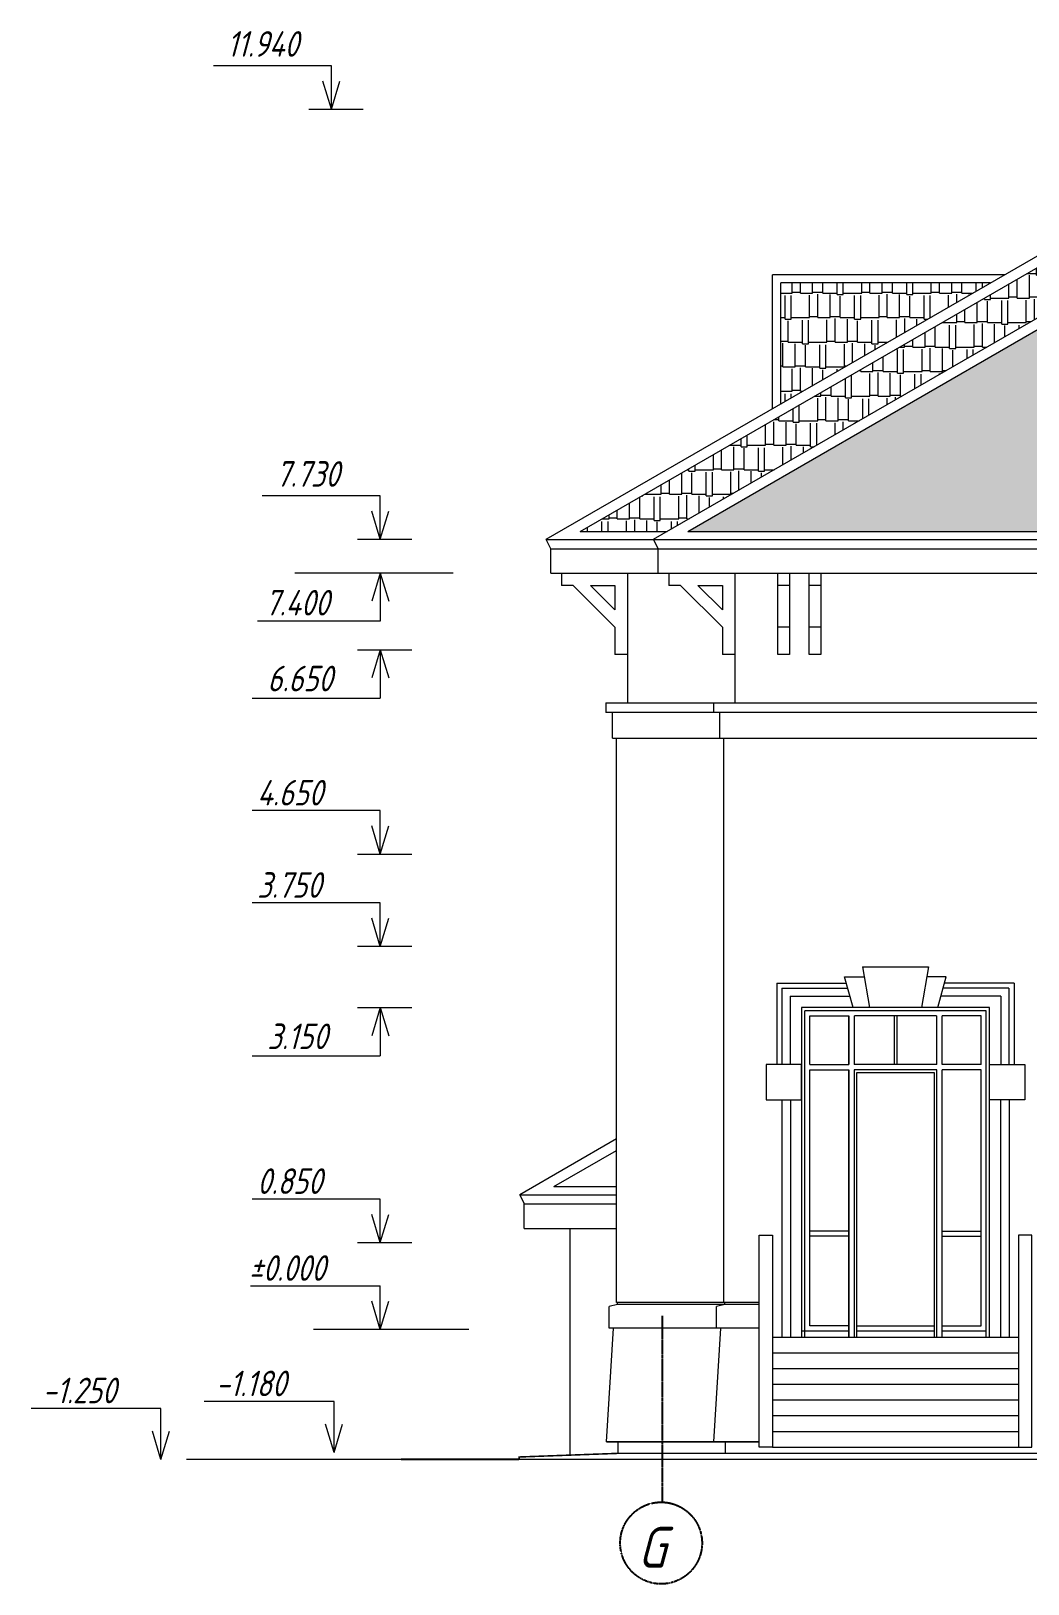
# Model space of a CAD drawing. Header units: millimetres. Extents: x 74752 to 193506, y -83124 to -13126.
# Drawn here: x 135354 to 145103, y -51619 to -36428 of the extents above; entities that cross this region are included whole.
import ezdxf

# ---------------------------------------------------------------- set-up
doc = ezdxf.new("R2010")
doc.units = ezdxf.units.MM
doc.linetypes.add('CENTER2', pattern=[1.125, 0.75, -0.125, 0.125, -0.125])
doc.layers.add('axis', color=40, linetype='CENTER2')
doc.layers.add('wall', color=5, linetype='Continuous')
doc.styles.add('ESKD', font='eskd.shx', dxfattribs={"oblique": 15})

msp = doc.modelspace()

# ---------------------------------------------------------------- hatches: boundary and pattern name
at = {"layer": 'wall', "linetype": 'Continuous', "lineweight": 15, "ltscale": 0.13, "true_color": 0x8f9991}
h = msp.add_hatch(dxfattribs=at)
h.set_pattern_fill('AR-RSHKE', color=252, scale=20, style=0)
h.set_pattern_definition([(0, (-6975887.87, 1231911), (510, 240), [120, -100, 140, -60, 180, -80]), (0, (-6975767.87, 1231921), (510, 240), [100, -380, 80, -120]), (0, (-6975527.87, 1231896), (510, 240), [60, -620]), (90, (-6975887.87, 1231911), (-170, 240), [230, -730]), (90, (-6975767.87, 1231911), (-170, 240), [225, -735]), (90, (-6975667.87, 1231911), (-170, 240), [210, -750]), (90, (-6975527.87, 1231896), (-170, 240), [230, -730]), (90, (-6975467.87, 1231896), (-170, 240), [230, -730]), (90, (-6975287.87, 1231911), (-170, 240), [220, -740])])
h.paths.add_polyline_path([(148714.3, -37317.1), (147706.8, -37898.7), (141775.7, -41323.1), (155675.8, -41323.1), (152886, -39712.4), (152451.6, -39461.6), (152368.8, -39413.8), (152291.4, -39369.1), (150741.8, -38474.4), (149764.3, -37910.1), (148732.7, -37315.5), (148759.8, -38186), (150992.5, -39478.4), (150414, -39478.4), (150371, -39453.6), (147080.5, -39453.6), (147037.5, -39478.4), (146458.9, -39478.4), (148689.1, -38186), (148714.2, -37381.1)])
h = msp.add_hatch(dxfattribs=at)
h.set_pattern_fill('AR-RSHKE', color=252, scale=20, style=0)
h.set_pattern_definition([(0, (-4116052.9, 836720.06), (510, 240), [120, -100, 140, -60, 180, -80]), (0, (-4115932.9, 836730.06), (510, 240), [100, -380, 80, -120]), (0, (-4115692.9, 836705.06), (510, 240), [60, -620]), (90, (-4116052.91, 836720.06), (-170, 240), [230, -730]), (90, (-4115932.91, 836720.06), (-170, 240), [225, -735]), (90, (-4115832.91, 836720.06), (-170, 240), [210, -750]), (90, (-4115692.91, 836705.06), (-170, 240), [230, -730]), (90, (-4115632.91, 836705.06), (-170, 240), [230, -730]), (90, (-4115452.91, 836720.06), (-170, 240), [220, -740])])
h.paths.add_polyline_path([(141576.1, -41323.1), (147640.7, -37821.7), (146788.8, -37821.7), (140724.2, -41323.1)])
h = msp.add_hatch(dxfattribs=at)
h.set_pattern_fill('AR-RSHKE', color=252, scale=20, style=0)
h.set_pattern_definition([(0, (-4114942.6, 837968.16), (510, 240), [120, -100, 140, -60, 180, -80]), (0, (-4114822.6, 837978.16), (510, 240), [100, -380, 80, -120]), (0, (-4114582.6, 837953.16), (510, 240), [60, -620]), (90, (-4114942.6, 837968.16), (-170, 240), [230, -730]), (90, (-4114822.6, 837968.16), (-170, 240), [225, -735]), (90, (-4114722.6, 837968.16), (-170, 240), [210, -750]), (90, (-4114582.6, 837953.16), (-170, 240), [230, -730]), (90, (-4114522.6, 837953.16), (-170, 240), [230, -730]), (90, (-4114342.6, 837968.16), (-170, 240), [220, -740])])
h.paths.add_polyline_path([(142686.5, -40075), (144150.5, -39229.7), (144734.7, -38892.4), (142686.5, -38892.4)])

# ---------------------------------------------------------------- linework, layer by layer
at = {"layer": 'axis'}
msp.add_line((141527.8, -50819.1, -54478.6), (141527.8, -48994.8, -54478.6), dxfattribs=at)
at = {"layer": 'axis', "color": 18, "true_color": 0x000000}
msp.add_circle((141515.9, -51218.9, -54478.6), 400, dxfattribs=at)
at = {"layer": 'wall', "color": 250, "linetype": 'Continuous', "lineweight": 15, "ltscale": 0.13}
for p, q in [((138291.6, -36766.9, -54479.3), (137136.9, -36766.9, -54479.3)), ((138291.6, -37193.6, -54479.3), (138291.6, -36766.9, -54479.3)), ((138291.6, -37193.6, -54479.3), (138208.8, -36917.6, -54479.3)), ((138291.6, -37193.6, -54479.3), (138374.4, -36917.6, -54479.3)), ((138070.1, -37193.6, -54479.3), (138600.7, -37193.6, -54479.3)), ((141442.8, -41400.1, -54478.6), (148725.7, -37195.3, -54478.6)), ((141775.7, -41323.1, -54478.6), (148725.7, -37310.4, -54478.6)), ((140724.2, -41323.1, -54478.6), (146788.8, -37821.7, -54478.6)), ((140391.3, -41400.1, -54478.6), (146477.5, -37886.2, -54478.6)), ((144873.2, -38812.4, -54478.6), (142606.5, -38812.4, -54478.6)), ((142606.5, -40121.2, -54478.6), (142606.5, -38812.4, -54478.6)), ((144734.7, -38892.4, -54478.6), (142686.5, -38892.4, -54478.6)), ((142686.5, -40082.1, -54478.6), (142686.5, -38892.4, -54478.6)), ((138768.8, -40973.4, -54479.3), (137614.1, -40973.4, -54479.3)), ((138768.8, -41400.1, -54479.3), (138768.8, -40973.4, -54479.3)), ((138768.8, -41400.1, -54479.3), (138686, -41124.1, -54479.3)), ((138768.8, -41400.1, -54479.3), (138851.6, -41124.1, -54479.3)), ((138547.3, -41400.1, -54479.3), (139077.8, -41400.1, -54479.3)), ((140392.8, -41403.1, -57683.5), (160913.1, -41403.1, -57683.5)), ((140436.6, -41492.9, -54478.6), (140392.8, -41403.1, -54478.6)), ((140724.2, -41323.1, -57683.5), (141576.1, -41323.1, -57683.5)), ((141486.6, -41489.9, -54478.6), (141442.8, -41400.1, -54478.6)), ((141486.6, -41492.9, -54479.3), (141442.8, -41403.1, -54479.3)), ((141775.7, -41323.1, -57683.5), (155675.8, -41323.1, -57683.5)), ((140436.4, -41492.5, -57683.5), (160869.5, -41492.5, -57683.5)), ((140436.4, -41732.9, -54478.6), (140436.4, -41492.5, -54478.6)), ((141486.4, -41729.9, -54478.6), (141486.4, -41489.5, -54478.6)), ((141486.4, -41732.5, -54479.3), (141486.4, -41492.5, -54479.3)), ((139482.2, -41729.9, -54479.3), (137934.6, -41729.9, -54479.3)), ((138768.8, -41729.9, -54479.3), (138686, -42005.9, -54479.3)), ((138768.8, -41729.9, -54479.3), (138768.8, -42202.4, -54479.3)), ((138768.8, -41729.9, -54479.3), (138851.6, -42005.9, -54479.3)), ((140436.4, -41732.9, -57683.5), (160119.6, -41732.9, -57683.5)), ((140541.2, -41732.8, -54478.6), (140541.2, -41852.8, -54478.6)), ((140541.2, -41732.8, -54478.6), (140541.2, -41852.8, -54478.6)), ((141186.3, -41732.9, -54478.6), (141186.3, -42999.9, -54881.8)), ((141591.2, -41732.8, -54479.3), (141591.2, -41852.8, -54479.3)), ((141591.2, -41732.8, -54479.3), (141591.2, -41852.8, -54479.3)), ((142236.3, -41732.9, -54479.3), (142236.3, -42999.9, -54882.5)), ((140656.4, -41852.8, -54478.6), (140541.2, -41852.8, -54478.6)), ((140656.4, -41852.8, -54478.6), (140541.2, -41852.8, -54478.6)), ((141064.5, -42260.9, -54478.6), (140656.4, -41852.8, -54478.6)), ((141064.5, -42260.9, -54478.6), (140656.4, -41852.8, -54478.6)), ((140826.1, -41852.8, -54478.6), (141064.5, -41852.8, -54478.6)), ((141064.5, -42091.2, -54478.6), (140826.1, -41852.8, -54478.6)), ((140826.1, -41852.8, -54478.6), (141064.5, -41852.8, -54478.6)), ((141064.5, -42091.2, -54478.6), (140826.1, -41852.8, -54478.6)), ((141064.5, -41852.8, -54478.6), (141064.5, -42091.2, -54478.6)), ((141706.4, -41852.8, -54479.3), (141591.2, -41852.8, -54479.3)), ((141706.4, -41852.8, -54479.3), (141591.2, -41852.8, -54479.3)), ((142114.5, -42260.9, -54479.3), (141706.4, -41852.8, -54479.3)), ((142114.5, -42260.9, -54479.3), (141706.4, -41852.8, -54479.3)), ((141876.1, -41852.8, -54479.3), (142114.5, -41852.8, -54479.3)), ((142114.5, -42091.2, -54479.3), (141876.1, -41852.8, -54479.3)), ((141876.1, -41852.8, -54479.3), (142114.5, -41852.8, -54479.3)), ((142114.5, -42091.2, -54479.3), (141876.1, -41852.8, -54479.3)), ((142114.5, -41852.8, -54479.3), (142114.5, -42091.2, -54479.3)), ((142772.8, -41852.8, -54479.3), (142657.6, -41852.8, -54479.3)), ((143078.7, -41852.8, -54479.3), (142963.5, -41852.8, -54479.3)), ((138768.8, -42202.4, -54479.3), (137569.1, -42202.4, -54479.3)), ((141064.5, -42260.9, -54478.6), (141064.5, -42526.6, -54478.6)), ((142114.5, -42260.9, -54479.3), (142114.5, -42526.6, -54479.3)), ((142772.8, -42260.1, -54479.3), (142657.6, -42260.1, -54479.3)), ((143078.7, -42260.1, -54479.3), (142963.5, -42260.1, -54479.3)), ((138547.3, -42480.3, -54479.3), (139077.8, -42480.3, -54479.3)), ((138768.8, -42480.3, -54479.3), (138686, -42756.3, -54479.3)), ((138768.8, -42480.3, -54479.3), (138768.8, -42952.8, -54479.3)), ((138768.8, -42480.3, -54479.3), (138851.6, -42756.3, -54479.3)), ((141184.5, -42526.6, -54478.6), (141064.5, -42526.6, -54478.6)), ((142234.5, -42526.6, -54479.3), (142114.5, -42526.6, -54479.3)), ((137517.3, -42952.8, -54479.3), (138768.8, -42952.8, -54479.3)), ((140976.4, -42999.9, -58086.6), (147328.8, -42999.9, -58086.6)), ((140976.4, -42999.9, -54881.8), (140976.4, -43094.8, -54881.8)), ((147328.8, -43094.8, -58086.6), (140976.4, -43094.8, -58086.6)), ((141041.4, -43344.8, -54881.8), (141041.4, -43094.8, -54881.8)), ((142026.4, -42999.9, -54882.5), (142026.4, -43094.8, -54882.5)), ((142091.4, -43344.8, -54882.5), (142091.4, -43094.8, -54882.5)), ((141041.4, -43344.8, -58086.6), (147328.8, -43344.8, -58086.6)), ((141077.8, -48866.7, -54478.6), (141077.8, -43344.8, -54881.8)), ((142127.8, -48866.7, -54479.3), (142127.8, -43344.8, -54882.5)), ((138768.8, -44053.7, -54479.3), (137517.3, -44053.7, -54479.3)), ((138768.8, -44480.3, -54479.3), (138686, -44204.4, -54479.3)), ((138768.8, -44480.3, -54479.3), (138768.8, -44053.7, -54479.3)), ((138768.8, -44480.3, -54479.3), (138851.6, -44204.4, -54479.3)), ((138547.3, -44480.3, -54479.3), (139077.8, -44480.3, -54479.3)), ((138768.8, -44956.8, -54633.4), (137517.3, -44956.8, -54633.4)), ((138768.8, -45383.5, -54633.4), (138768.8, -44956.8, -54633.4)), ((138768.8, -45383.5, -54633.4), (138686, -45107.5, -54633.4)), ((138768.8, -45383.5, -54633.4), (138851.6, -45107.5, -54633.4)), ((138547.3, -45380.5, -54633.4), (139077.8, -45380.5, -54633.4)), ((143310.5, -45680.5, -54138.8), (143502.6, -45680.5, -54122.7)), ((143392.5, -45980.5, -54209.4), (143310.5, -45680.5, -54211.7)), ((143485.9, -45582.2, -54655.2), (144129.6, -45582.2, -54616.1)), ((143485.9, -45582.2, -54668.6), (143552.8, -45980.5, -54570.8)), ((144129.6, -45582.2, -54668.6), (144062.8, -45980.5, -54570.8)), ((144305, -45680.5, -54138.8), (144112.9, -45680.5, -54122.7)), ((144223, -45980.5, -54209.4), (144305, -45680.5, -54211.7)), ((142647.8, -45740.5, -54655.8), (142647.8, -46538.2, -54646.9)), ((142647.8, -45740.5, -54655.1), (143326.9, -45740.5, -54603.8)), ((142697.8, -45791.3, -54645.9), (142697.8, -46538.2, -54637.3)), ((142697.8, -45791.3, -54645.9), (143340.8, -45791.3, -54645.9)), ((142777.8, -45870.5, -54647.2), (143362.4, -45870.5, -54603)), ((142777.8, -45870.5, -54646), (142777.8, -46538.2, -54647.3)), ((144837.8, -45870.5, -54647.2), (144253.1, -45870.5, -54603)), ((144917.8, -45791.3, -54645.9), (144274.7, -45791.3, -54645.9)), ((144967.8, -45740.5, -54655.1), (144288.6, -45740.5, -54603.8)), ((144837.8, -45870.5, -54646), (144837.8, -46538.2, -54647.3)), ((144917.8, -45791.3, -54645.9), (144917.8, -46538.2, -54637.3)), ((144967.8, -45740.5, -54655.8), (144967.8, -46538.2, -54646.9)), ((138547.3, -45980.5, -54479.3), (139077.8, -45980.5, -54479.3)), ((138768.8, -45980.5, -54479.3), (138686, -46256.4, -54479.3)), ((138768.8, -45980.5, -54479.3), (138768.8, -46452.9, -54479.3)), ((138768.8, -45980.5, -54479.3), (138851.6, -46256.4, -54479.3)), ((142887.8, -45980.5, -54635.6), (142887.8, -49205.3, -54480)), ((144727.8, -45980.5, -54635.6), (142887.8, -45980.5, -54635.6)), ((144695.8, -46012.5, -54635.6), (142919.8, -46012.5, -54635.6)), ((142919.8, -49205.3, -54480.1), (142919.8, -46012.5, -54635.6)), ((144695.8, -49205.3, -54480.1), (144695.8, -46012.5, -54635.6)), ((144727.8, -49205.3, -54480), (144727.8, -45980.5, -54635.6)), ((142969.8, -46062.5, -54635.6), (143352.8, -46062.5, -54635.6)), ((142969.8, -46538.2, -54539.6), (142969.8, -46062.5, -54635.6)), ((143352.8, -46062.5, -54635.6), (143352.8, -46538.2, -54539.5)), ((143352.8, -46538.2, -54539.5), (143352.8, -46062.5, -54635.6)), ((143402.8, -46062.5, -54635.6), (143402.8, -46538.2, -54539.5)), ((144207.8, -46062.5, -54635.6), (143407.8, -46062.5, -54635.6)), ((143795.3, -46062.5, -54635.6), (143795.3, -46538.2, -54539.5)), ((143820.3, -46062.5, -54635.6), (143820.3, -46538.2, -54539.5)), ((144212.8, -46538.2, -54539.5), (144212.8, -46062.5, -54635.6)), ((144645.8, -46062.5, -54635.6), (144262.8, -46062.5, -54635.6)), ((144262.8, -46538.2, -54539.5), (144262.8, -46062.5, -54635.6)), ((144645.8, -46538.2, -54539.6), (144645.8, -46062.5, -54635.6)), ((137517.3, -46452.9, -54479.3), (138768.8, -46452.9, -54479.3)), ((142969.8, -46538.2, -54539.5), (143352.8, -46538.2, -54539.5)), ((142969.8, -49093.2, -54482.6), (142969.8, -46588.2, -54539.6)), ((142969.8, -46588.2, -54539.5), (143352.6, -46588.2, -54539.5)), ((143352.6, -49205.3, -54480), (143352.6, -46588.2, -54539.5)), ((143352.8, -46588.2, -54539.5), (143352.8, -49205.3, -54480)), ((144212.8, -46538.2, -54539.5), (143402.8, -46538.2, -54539.5)), ((143402.8, -46588.2, -54539.5), (143402.8, -49205.3, -54480)), ((144212.8, -46588.2, -54539.5), (143402.8, -46588.2, -54539.5)), ((144187.8, -46618.2, -54539.5), (143427.8, -46618.2, -54539.5)), ((143427.8, -46618.2, -54537.7), (143427.8, -49205.3, -54480)), ((144187.8, -49205.3, -54480), (144187.8, -46618.2, -54537.7)), ((144212.8, -49205.3, -54480), (144212.8, -46588.2, -54539.5)), ((144645.8, -46538.2, -54539.5), (144262.8, -46538.2, -54539.5)), ((144262.9, -49205.3, -54480), (144262.9, -46588.2, -54539.5)), ((144645.8, -46588.2, -54539.5), (144262.9, -46588.2, -54539.5)), ((144645.8, -49093.2, -54482.6), (144645.8, -46588.2, -54539.6)), ((142697.4, -46883.2, -54695.5), (142697.4, -49205.3, -54700.9)), ((142781.8, -46883.2, -54638.9), (142781.8, -49205.3, -54647.3)), ((144833.7, -46883.2, -54638.9), (144833.7, -49205.3, -54647.3)), ((144918.1, -46883.2, -54695.5), (144918.1, -49205.3, -54700.9)), ((140132.7, -47808.6, -54479), (141077.8, -47263, -54479)), ((140465.6, -47731.6, -54479), (141077.8, -47378.2, -54479)), ((140134.2, -47811.6, -57683.8), (141077.8, -47811.6, -57683.8)), ((140178, -47901.5, -54479), (140134.2, -47811.6, -54479)), ((140465.6, -47731.6, -57683.8), (141077.8, -47731.6, -57683.8)), ((138768.8, -47853.7, -54479.3), (137517.3, -47853.7, -54479.3)), ((138768.8, -48280.3, -54479.3), (138768.8, -47853.7, -54479.3)), ((140177.8, -47901.1, -57683.8), (141077.8, -47901.1, -57683.8)), ((140177.8, -48141.5, -54479), (140177.8, -47901.1, -54479)), ((138768.8, -48280.3, -54479.3), (138686, -48004.4, -54479.3)), ((138768.8, -48280.3, -54479.3), (138851.6, -48004.4, -54479.3)), ((140177.8, -48141.5, -57683.8), (141077.8, -48141.5, -57683.8)), ((140627.8, -50358.6, -54478.6), (140627.8, -48141.5, -54478.6)), ((138547.3, -48280.3, -54479.3), (139077.8, -48280.3, -54479.3)), ((143352.6, -48168.3, -48521.1), (142969.8, -48168.3, -46571.1)), ((143352.6, -48217.3, -48719.2), (142969.8, -48217.3, -46883.5)), ((144262.9, -48168.3, -48521.1), (144645.8, -48168.3, -46571.1)), ((144262.9, -48217.3, -48719.2), (144645.8, -48217.3, -46883.5)), ((137498.8, -48703.7, -54479.3), (138768.8, -48703.7, -54479.3)), ((138768.8, -49130.3, -54479.3), (138768.8, -48703.7, -54479.3)), ((138768.8, -49130.3, -54479.3), (138768.8, -48703.7, -54479.3)), ((138768.8, -49130.3, -54479.3), (138686, -48854.3, -54479.3)), ((138768.8, -49130.3, -54479.3), (138686, -48854.3, -54479.3)), ((138768.8, -49130.3, -54479.3), (138851.6, -48854.3, -54479.3)), ((138768.8, -49130.3, -54479.3), (138851.6, -48854.3, -54479.3)), ((141087.5, -48886.7, -54478.6), (141007.8, -48904, -54478.6)), ((141087.5, -48886.7, -57684.8), (141007.8, -48904, -57684.8)), ((141007.8, -49116.7, -54478.6), (141007.8, -48904, -54478.6)), ((141007.8, -49116.7, -57684.8), (141007.8, -48904, -57684.8)), ((142474.5, -48866.7, -54478.6), (141077.8, -48866.7, -54478.6)), ((141087.5, -48886.7, -54478.6), (141087.5, -48866.7, -54478.6)), ((141087.5, -48886.7, -57684.8), (141087.5, -48866.7, -57684.8)), ((142474.5, -48886.7, -54478.6), (141087.5, -48886.7, -54478.6)), ((142137.5, -48886.7, -54479.3), (142057.8, -48904, -54479.3)), ((142137.5, -48886.7, -57685.5), (142057.8, -48904, -57685.5)), ((142057.8, -49116.7, -54479.3), (142057.8, -48904, -54479.3)), ((142057.8, -49116.7, -57685.5), (142057.8, -48904, -57685.5)), ((142137.5, -48886.7, -54479.3), (142137.5, -48866.7, -54479.3)), ((142137.5, -48886.7, -57685.5), (142137.5, -48866.7, -57685.5)), ((139634.2, -49130.3, -54479.3), (138117.3, -49130.3, -54479.3)), ((141047.8, -49116.7, -54478.6), (140978.6, -50229.2, -54478.6)), ((142474.5, -49116.7, -54476.3), (141007.8, -49116.7, -54476.3)), ((142097.8, -49116.7, -54479.3), (142028.6, -50229.2, -54479.3)), ((142603.8, -49205.3, -57683.1), (145011.7, -49205.3, -57683.1)), ((142887.8, -49142.3, -55548.4), (143352.8, -49142.3, -52837.5)), ((143352.6, -49093.3, -47279), (142969.8, -49093.2, -45329)), ((143427.8, -49093.3, -52450.9), (144187.8, -49093.3, -47744.2)), ((143427.8, -49142.3, -52400.3), (144187.8, -49142.3, -47969.7)), ((144262.9, -49093.3, -47279), (144645.8, -49093.2, -45329)), ((144262.9, -49142.3, -47531.8), (144695.8, -49142.2, -45404.6)), ((142603.8, -49358.8, -54478.9), (145011.7, -49358.8, -54478.9)), ((142603.8, -49512.3, -54478.9), (145011.7, -49512.3, -54478.9)), ((142603.8, -49665.8, -54478.9), (145011.7, -49665.8, -54478.9)), ((142603.8, -49819.3, -54478.9), (145011.7, -49819.3, -54478.9)), ((136623.9, -49901.4, -54479), (135353.9, -49901.4, -54479)), ((136623.9, -50400.3, -54479), (136623.9, -49901.4, -54479)), ((138317.6, -49832.7, -54479.7), (137047.6, -49832.7, -54479.7)), ((138317.6, -50331.6, -54479.7), (138317.6, -49832.7, -54479.7)), ((142603.8, -49972.8, -54478.9), (145011.7, -49972.8, -54478.9)), ((136623.9, -50400.3, -54479), (136541.1, -50124.3, -54479)), ((136623.9, -50400.3, -54479), (136706.7, -50124.3, -54479)), ((138317.6, -50331.6, -54479.7), (138234.8, -50055.7, -54479.7)), ((138317.6, -50331.6, -54479.7), (138400.5, -50055.7, -54479.7)), ((142603.8, -50126.3, -54478.9), (145011.7, -50126.3, -54478.9)), ((141093.1, -50229.2, -57682.9), (141093.1, -50341.1, -57682.9)), ((142143.1, -50229.2, -57683.6), (142143.1, -50341.1, -57683.6)), ((142603.8, -50279.8, -54478.9), (145011.7, -50279.8, -54478.9)), ((164179.5, -50400.3, -57683.6), (136875.1, -50400.3, -57683.6))]:
    msp.add_line(p, q, dxfattribs=at)
for points, elevation in [([(142657.6, -41732.9), (142771, -41732.9), (142771, -42526.6), (142657.6, -42526.6)], -54479.3), ([(142963.5, -41732.9), (143076.9, -41732.9), (143076.9, -42526.6), (142963.5, -42526.6)], -54479.3), ([(142542.8, -46883.2), (142887.8, -46883.2), (142887.8, -46538.2), (142542.8, -46538.2)], -54539.5), ([(145072.7, -46883.2), (144727.8, -46883.2), (144727.8, -46538.2), (145072.7, -46538.2)], -54539.5), ([(142603.8, -50280.3), (142474.5, -50280.3), (142474.5, -48205.6), (142603.8, -48205.6)], -54479.3), ([(145011.7, -50280.3), (145141, -50280.3), (145141, -48205.6), (145011.7, -48205.6)], -54479.3)]:
    msp.add_lwpolyline(points, close=True, dxfattribs=dict(at, elevation=elevation))
for points, const_width, elevation in [([(142474.5, -50229.2), (140978.6, -50229.2)], 15, -57683.3), ([(140127.2, -50400.3), (138970.8, -50400.3)], 20, -54479.7), ([(141093, -50341.5), (140126.4, -50377), (140127.2, -50400.3)], 15, -54479), ([(160212.9, -50341.1), (141093.1, -50341.1)], 15, -51370.1)]:
    msp.add_lwpolyline(points, dxfattribs=dict(at, const_width=const_width, elevation=elevation))

# ---------------------------------------------------------------- texts
at = {"layer": 'axis', "color": 18, "true_color": 0x000000, "style": 'ESKD', "oblique": 15}
msp.add_text('G', height=400, dxfattribs=at).set_placement((141287.4, -51460.4, -54477.9))
at = {"layer": 'wall', "color": 250, "linetype": 'Continuous', "lineweight": 15, "ltscale": 0.13, "style": 'ESKD', "oblique": 15}
for s, p in [('11.940', (137270.5, -36679.1, -54479.3)), ('7.730', (137747.6, -40885.6, -54479.3)), ('7.400', (137640.8, -42145.5, -54479.3)), ('6.650', (137664.3, -42886.9, -54479.3)), ('4.650', (137565.1, -44003.7, -54479.3)), ('3.750', (137565.1, -44906.8, -54633.4)), ('3.150', (137664.3, -46387, -54479.3)), ('0.850', (137565.1, -47803.7, -54479.3)), ('%%P0.000', (137483.2, -48653.7, -54479.3)), ('-1.250', (135465.4, -49851.4, -54479)), ('-1.180', (137159.2, -49782.7, -54479.7))]:
    msp.add_text(s, height=250, dxfattribs=at).set_placement(p)

doc.saveas('drawing.dxf')
